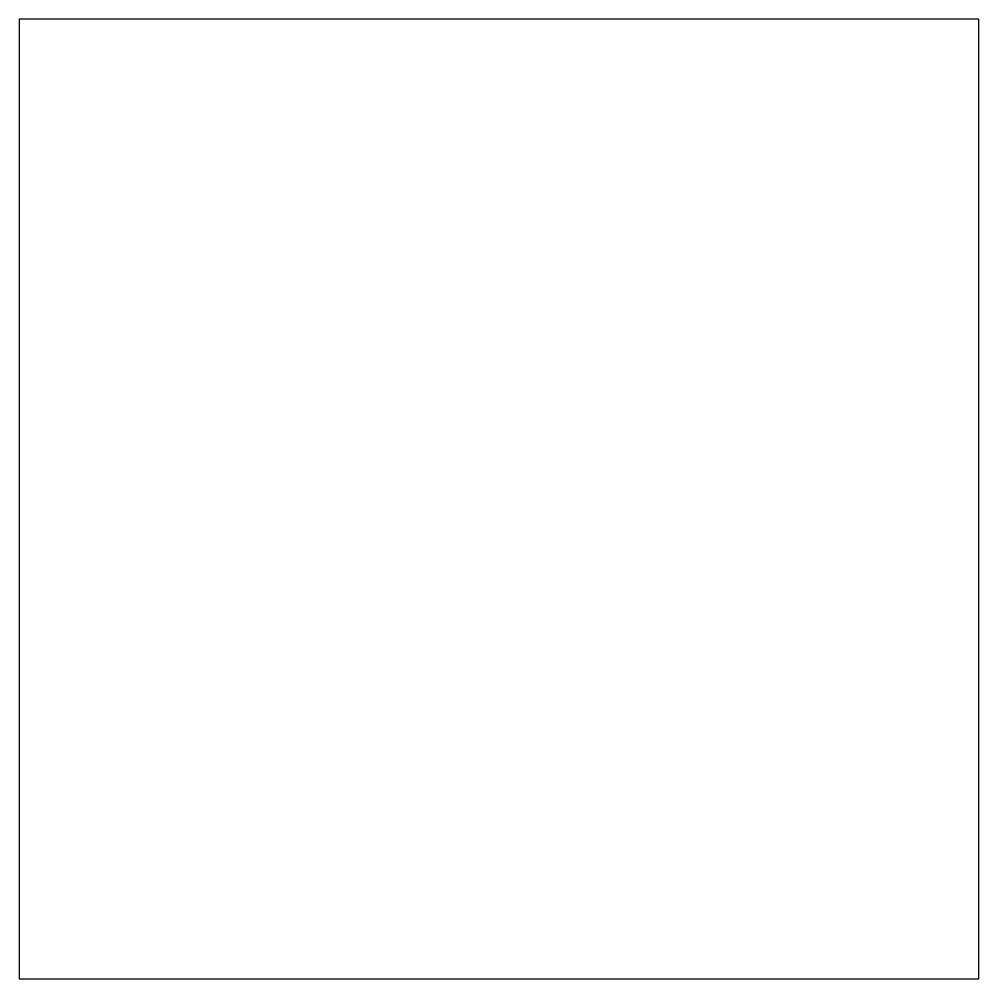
# Model space of a CAD drawing. Header units: millimetres. Extents: x -15 to 15, y -15 to 15.
import ezdxf

# ---------------------------------------------------------------- set-up
doc = ezdxf.new("R2010")
doc.units = ezdxf.units.MM
doc.layers.add('glass_extents', color=7, linetype='Continuous')

msp = doc.modelspace()

# ---------------------------------------------------------------- linework, layer by layer
at = {"layer": 'glass_extents'}
msp.add_lwpolyline([(-15, -15), (15, -15), (15, 15), (-15, 15)], close=True, dxfattribs=at)

doc.saveas('drawing.dxf')
